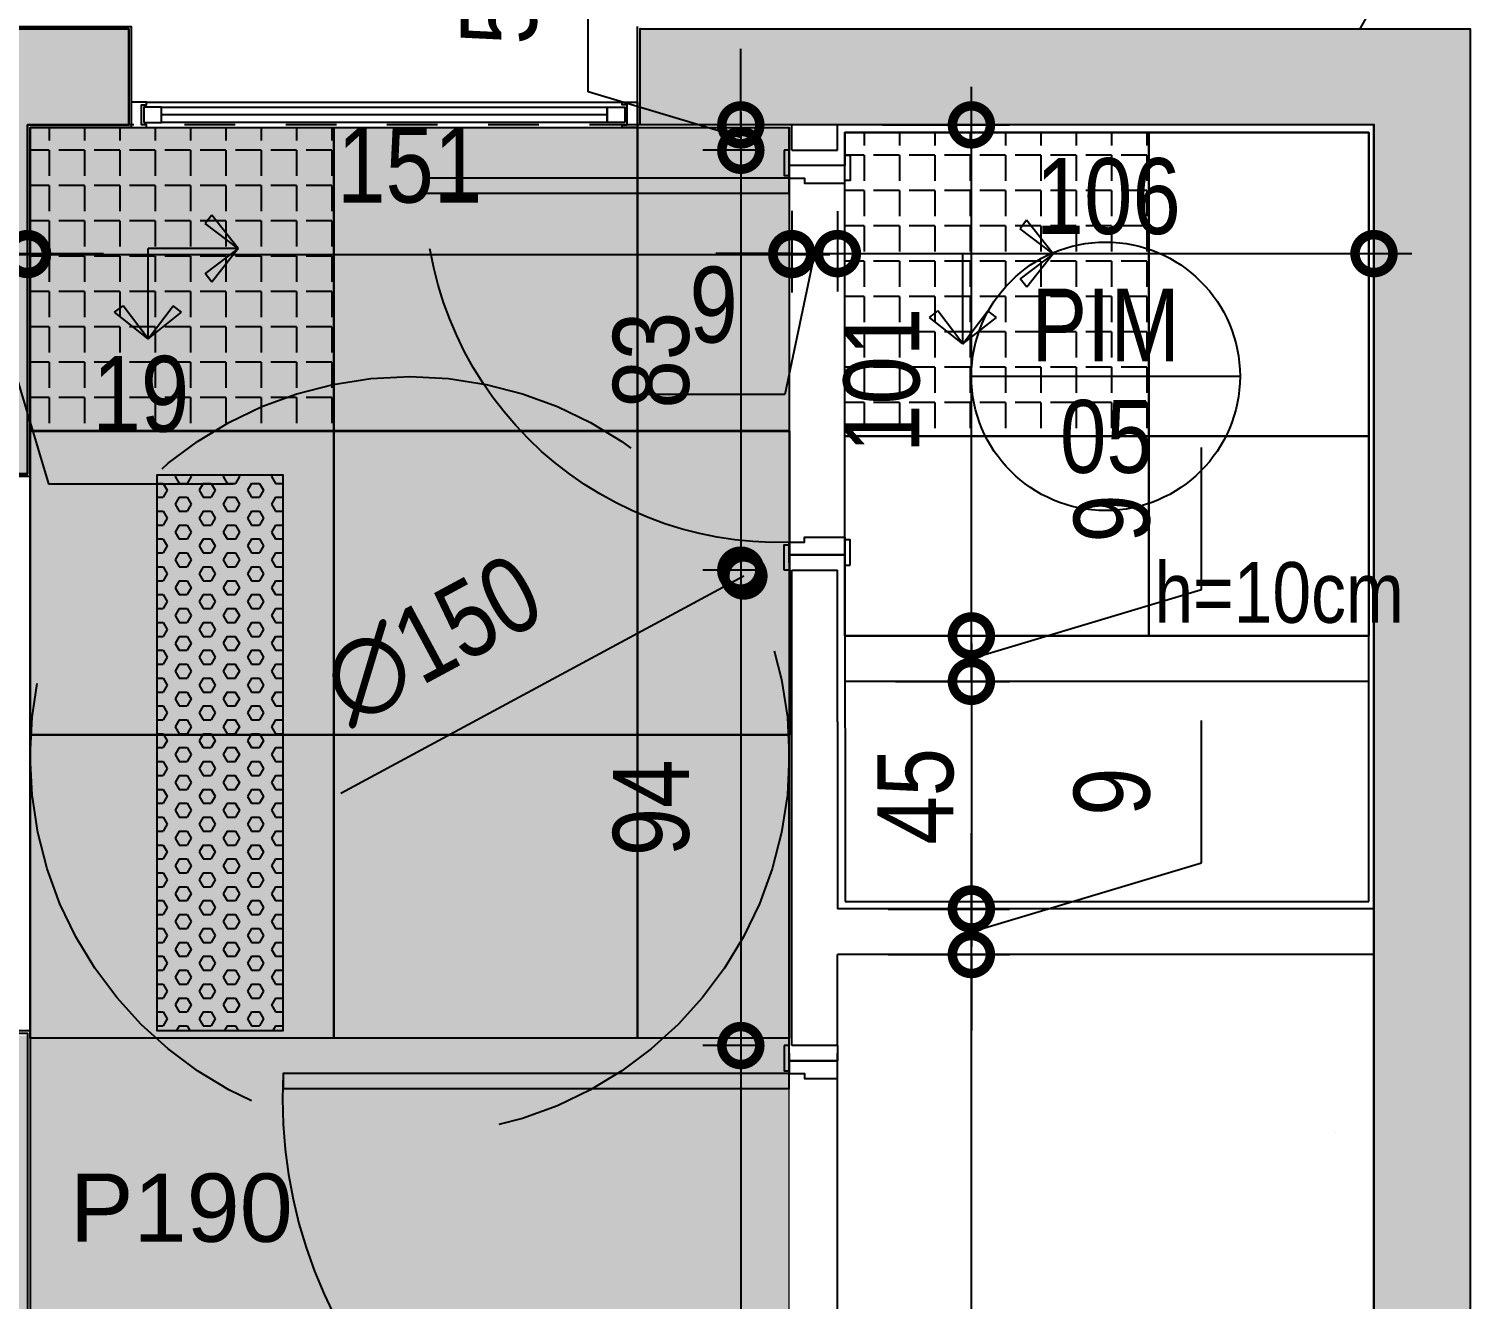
# Model space of a CAD drawing. Header units: metres. Extents: x -133 to 570, y -18 to 184.
# Drawn here: x 2.322 to 5.17, y 6.919 to 9.43 of the extents above; entities that cross this region are included whole.
import ezdxf
from ezdxf.enums import TextEntityAlignment as Align

# ---------------------------------------------------------------- set-up
doc = ezdxf.new("R2010")
doc.units = ezdxf.units.M
doc.linetypes.add('DASHEDX2', pattern=[1.5, 1, -0.5])
for name, color, linetype in [('1', 232, 'DASHEDX2'), ('242', 3, 'Continuous'), ('3', 2, 'Continuous'), ('9', 232, 'Continuous'), ('ARQ-ALV ACAB', 4, 'Continuous'), ('ARQ-ALV OSSO', 5, 'Continuous'), ('ARQ-AUX', 7, 'Continuous'), ('ARQ-AUX1', 1, 'Continuous'), ('ARQ-CAX @ 1', 1, 'Continuous'), ('ARQ-CERÂMICA', 7, 'Continuous'), ('ARQ-DIM EMBASAM', 2, 'Continuous'), ('ARQ-HTC', 251, 'Continuous'), ('ARQ-PRJ', 7, 'DASHEDX2'), ('ARQ-SIM', 1, 'Continuous'), ('ARQ-TXT EMBASAM', 2, 'Continuous'), ('terreno', 7, 'Continuous')]:
    doc.layers.add(name, color=color, linetype=linetype)
doc.layers.add('ARQ-FORRO', color=9, linetype='Continuous', lineweight=5)
doc.styles.add('Adesa', font='ARIALN.TTF')
doc.styles.get("Standard").update_dxf_attribs({"font": 'arial.ttf'})
doc.dimstyles.new('ADESA 1-0075', dxfattribs={"dimtxt": 0.15, "dimasz": 0.15, "dimexe": 0.075, "dimexo": 0.1, "dimgap": 0.1, "dimtad": 1, "dimdec": 1, "dimlfac": 100, "dimzin": 12, "dimtxsty": 'Adesa', "dimblk": 'DOTSMALL', "dimcen": 1, "dimdle": 0.075, "dimclrd": 1, "dimclre": 1, "dimclrt": 256, "dimazin": 3, "dimtm": 1e-09, "dimtfac": 1, "dimtdec": 1, "dimtmove": 1, "dimatfit": 0, "dimldrblk": 'DOTSMALL', "dimfxl": 0.8, "dimtvp": 2, "dimtolj": 1, "dimtzin": 0, "dimarcsym": 0})

# ---------------------------------------------------------------- blocks, each defined once
blk = doc.blocks.new('TIPO COTA$0$Chamada_planta')
at = {"layer": 'ARQ-SIM'}
blk.add_line((-0.983, 0), (0.983, 0), dxfattribs=at)
blk.add_circle((0, 0), 0.983, dxfattribs=at)
at = {"layer": 'ARQ-SIM', "color": 2, "style": 'Adesa'}
for tag, p in [('NUMERO', (0, 0.234)), ('C.D.', (0, -0.272))]:
    blk.add_attdef(tag, text='', height=0.5, dxfattribs=at).set_placement(p, align=Align.MIDDLE_CENTER)
blk = doc.blocks.new('*U524')
at = {"color": 0, "linetype": 'ByBlock', "ltscale": 0.5}
for points in [[(0.02, -0.045), (0.02, -0.045), (0.02, -0.045), (0.02, -0.045), (0.02, -0.045), (0.02, -0.045), (0.02, -0.045), (0.02, -0.045), (0.02, -0.045), (0.03, -0.045), (0.03, -0.05), (0, -0.05), (0, 0), (0.03, 0), (0.03, -0.005), (0.02, -0.005), (0.02, -0.045)], [(0.98, -0.045), (0.98, -0.045), (0.98, -0.045), (0.98, -0.045), (0.98, -0.045), (0.98, -0.045), (0.98, -0.045), (0.98, -0.045), (0.98, -0.045), (0.97, -0.045), (0.97, -0.05), (1, -0.05), (1, 0), (0.97, 0), (0.97, -0.005), (0.98, -0.005), (0.98, -0.045)], [(0.025, -0.01), (0.06, -0.01), (0.06, -0.04), (0.025, -0.04)], [(0.975, -0.01), (0.94, -0.01), (0.94, -0.04), (0.975, -0.04)]]:
    blk.add_lwpolyline(points, close=True, dxfattribs=at)
at = {"color": 8, "linetype": 'ByBlock', "ltscale": 0.5}
for points in [[(0.97, 0), (0.03, 0)], [(0.97, -0.05), (0.03, -0.05)]]:
    blk.add_lwpolyline(points, dxfattribs=at)
at = {"color": 7, "linetype": 'ByBlock', "ltscale": 0.5}
blk.add_lwpolyline([(0.94, -0.01), (0.94, -0.04), (0.06, -0.04), (0.06, -0.01)], close=True, dxfattribs=at)
blk.add_lwpolyline([(0.06, -0.025), (0.94, -0.025)], dxfattribs=at)
blk = doc.blocks.new('*U527')
for points in [[(-0.765, -0.03), (-0.715, -0.03), (-0.715, -0.04), (-0.765, -0.04)], [(0.045, -0.03), (-0.005, -0.03), (-0.005, -0.04), (0.045, -0.04)], [(-0.775, -0.16), (-0.725, -0.16), (-0.725, -0.15), (-0.775, -0.15)], [(0, -0.15), (0, -0.87), (-0.03, -0.87), (-0.03, -0.15)], [(0.055, -0.16), (0.005, -0.16), (0.005, -0.15), (0.055, -0.15)]]:
    blk.add_lwpolyline(points, close=True)
for points in [[(-0.76, -0.15), (-0.72, -0.15), (-0.72, -0.12), (-0.71, -0.12), (-0.71, -0.04), (-0.745, -0.04), (-0.745, -0.15)], [(0.04, -0.15), (0, -0.15), (0, -0.12), (-0.01, -0.12), (-0.01, -0.04), (0.025, -0.04), (0.025, -0.15)]]:
    blk.add_lwpolyline(points)
at = {"layer": 'ARQ-PRJ'}
blk.add_arc((-0.0208, -0.1708), 0.6995, 178.2986, 271.7014, dxfattribs=at)
blk = doc.blocks.new('*U528')
for points in [[(0.025, 0), (0.025, 1), (0.055, 1), (0.055, 0)], [(2.025, 0), (2.025, 1), (1.995, 1), (1.995, 0)], [(-0.03, 0.01), (0.02, 0.01), (0.02, 0), (-0.03, 0)], [(2.08, 0.01), (2.03, 0.01), (2.03, 0), (2.08, 0)]]:
    blk.add_lwpolyline(points, close=True)
for points in [[(-0.015, 0), (0.025, 0), (0.025, -0.03), (0.035, -0.03), (0.035, -0.095), (0, -0.095), (0, 0)], [(2.065, 0), (2.025, 0), (2.025, -0.03), (2.015, -0.03), (2.015, -0.095), (2.05, -0.095), (2.05, 0)]]:
    blk.add_lwpolyline(points)
at = {"layer": 'ARQ-PRJ'}
for centre, start, end in [((0.075, 0.05), 356.9872, 93.0128), ((1.975, 0.05), 86.9872, 183.0128)]:
    blk.add_arc(centre, 0.9513, start, end, dxfattribs=at)
blk = doc.blocks.new('*U532')
at = {"layer": 'ARQ-HTC'}
h = blk.add_hatch(dxfattribs=at)
h.set_pattern_fill('HEX', color=256, scale=0.5)
h.set_pattern_definition([(0, (0, 10.2387), (0, 2.7496307), [1.5875, -3.175]), (120, (0, 10.2387), (-2.38125, -1.3748153), [1.5875, -3.175]), (60, (1.5875, 10.2387), (-2.38125, 1.3748153), [1.5875, -3.175])])
h.paths.add_polyline_path([(1521.89, 743.99), (1546.89, 743.99), (1546.89, 753.99), (1546.89, 853.75), (1521.89, 853.75)])
at = {"color": 252}
blk.add_lwpolyline([(1546.89, 753.99), (1546.89, 743.99), (1521.89, 743.99), (1521.89, 853.75), (1546.89, 853.75), (1546.89, 753.99)], dxfattribs=at)
blk = doc.blocks.new('Seta para pag.piso')
for p, q in [((0, 0.1126), (-0.0418, 0.0796)), ((0, 0.1126), (-0.0312, 0.0715)), ((0, 0.1126), (0, 0)), ((0, 0.1126), (0.0418, 0.0795)), ((0, 0.1126), (0.0312, 0.0715)), ((-0.0418, 0.0796), (-0.0312, 0.0715)), ((0.0418, 0.0795), (0.0312, 0.0715)), ((-0.1126, 0), (-0.0795, 0.0418)), ((-0.0795, 0.0418), (-0.0715, 0.0312)), ((-0.1126, 0), (-0.0715, 0.0312)), ((-0.1126, 0), (0, 0)), ((-0.1126, 0), (-0.0796, -0.0418)), ((-0.1126, 0), (-0.0715, -0.0312)), ((-0.0796, -0.0418), (-0.0715, -0.0312))]:
    blk.add_line(p, q)
blk = doc.blocks.new('CIRCULAÇAO VERTICAL EMBASAMENTO')
at = {"layer": 'ARQ-CERÂMICA'}
h = blk.add_hatch(dxfattribs=at)
h.set_pattern_fill('ANGLE', color=251, scale=0.01, angle=180)
h.set_pattern_definition([(180, (0.68603, -1.49676), (-9e-18, -0.06985), [0.0508, -0.01905]), (270, (0.68603, -1.49676), (0.06985, -1e-17), [0.0508, -0.01905])])
h.paths.add_polyline_path([(2.9249, 8.6351), (2.3249, 8.6351), (2.3249, 9.2351), (2.9249, 9.2351)])
h = blk.add_hatch(dxfattribs=at)
h.set_pattern_fill('ANGLE', color=251, scale=0.01, angle=180)
h.set_pattern_definition([(180, (2.296035, -1.506964), (-9e-18, -0.06985), [0.0508, -0.01905]), (270, (2.296035, -1.506964), (0.06985, -1e-17), [0.0508, -0.01905])])
h.paths.add_polyline_path([(4.5349, 8.6248), (3.9349, 8.6248), (3.9349, 9.2248), (4.5349, 9.2248)])
at = {"layer": 'ARQ-FORRO'}
h = blk.add_hatch(color=256, dxfattribs=at)
h.dxf.hatch_style = 1
h.paths.add_polyline_path([(-0.3501, 2.452), (5.5549, 2.4551), (5.555, 3.9601), (4.98, 3.96), (4.98, 4.4652), (3.8253, 4.4654), (3.8249, 9.235), (2.3249, 9.2351), (2.3249, 3.955), (-0.3501, 3.955)])
at = {"layer": 'ARQ-ALV ACAB'}
for p, q in [((3.5248, 9.2351, 0), (3.5247, 9.4348, 0)), ((4.97, 9.2248, 0), (3.9349, 9.2248)), ((3.9349, 9.2248), (3.9349, 9.1598)), ((4.9699, 7.7052, 0), (4.97, 9.2248, 0)), ((3.9349, 9.1598), (3.8249, 9.1599)), ((3.8249, 8.3898), (3.9349, 8.3899)), ((3.8249, 8.3898), (3.8249, 8.02)), ((3.9349, 8.3899), (3.935, 7.7052, 0)), ((3.8249, 7.3902, 0), (3.8249, 8.02)), ((3.935, 7.7052, 0), (4.97, 7.7052, 0)), ((3.8249, 7.3902, 0), (3.9199, 7.3902, 0))]:
    blk.add_line(p, q, dxfattribs=at)
at = {"layer": 'ARQ-ALV ACAB', "elevation": 0}
for points in [[(-0.075, 9.4348), (2.5247, 9.4348), (2.5247, 9.2351), (2.3249, 9.2351), (2.3249, 8.545), (2.125, 8.545), (2.125, 8.545)], [(3.5248, 9.235), (3.8249, 9.235)], [(2.125, 7.4499), (2.325, 7.4499), (2.325, 5.93), (2.125, 5.93), (2.125, 5.9301)], [(3.9199, 7.4202), (3.9199, 7.3902)]]:
    blk.add_lwpolyline(points, dxfattribs=at)
at = {"layer": 'ARQ-ALV ACAB'}
blk.add_lwpolyline([(3.8249, 9.1599), (3.8249, 9.235)], dxfattribs=at)
at = {"layer": 'ARQ-ALV OSSO'}
for p, q in [((4.98, 7.6902, 0), (3.9199, 7.6902)), ((4.98, 7.6002, 0), (3.9199, 7.6002))]:
    blk.add_line(p, q, dxfattribs=at)
at = {"layer": 'ARQ-ALV OSSO', "elevation": 0}
for points in [[(-0.075, 9.43), (2.52, 9.43), (2.52, 9.2401), (2.3199, 9.2401), (2.3199, 8.55), (2.13, 8.55), (2.13, 9.2401), (0, 9.2401), (0, 6.765), (2.13, 6.765), (2.13, 7.4449), (2.32, 7.4449), (2.3199, 5.935), (2.13, 5.935), (2.13, 6.625), (0, 6.625), (0, 4.15), (2.13, 4.15), (2.13, 4.825), (2.3199, 4.825), (2.32, 3.96), (-0.3501, 3.96)], [(3.8299, 8.3598), (3.9199, 8.3599)], [(3.9199, 7.4202), (3.8299, 7.4202)]]:
    blk.add_lwpolyline(points, dxfattribs=at)
blk.add_lwpolyline([(4.98, 9.2401), (3.53, 9.2401), (3.53, 9.4303), (5.17, 9.4296), (5.17, 3.9601), (4.98, 3.96)], close=True, dxfattribs=at)
at = {"layer": 'ARQ-ALV OSSO'}
for points in [[(3.8299, 9.1899), (3.8299, 9.2401)], [(3.9199, 9.1898), (3.9199, 9.2401)], [(3.8299, 9.1899), (3.9199, 9.1898)], [(3.8299, 8.1498), (3.8299, 8.3598)], [(3.9199, 8.0599), (3.9199, 8.3599)], [(3.8299, 7.4202), (3.8299, 8.1498)], [(3.9199, 8.0599), (3.9199, 7.6902)], [(3.9199, 7.4202), (3.9199, 7.6002)]]:
    blk.add_lwpolyline(points, dxfattribs=at)
at = {"layer": 'ARQ-AUX'}
blk.add_lwpolyline([(3.9199, 5.3951), (3.9199, 7.4052)], dxfattribs=at)
at = {"layer": 'ARQ-AUX1'}
blk.add_line((2.3249, 8.545, 0), (2.3249, 7.4498, 0), dxfattribs=at)
for points in [[(3.935, 8.23), (4.97, 8.23)], [(4.97, 8.1401), (3.935, 8.1401)]]:
    blk.add_lwpolyline(points, dxfattribs=at)
at = {"layer": 'ARQ-CERÂMICA', "elevation": 0}
for points in [[(2.9249, 8.6351), (2.3249, 8.6351), (2.3249, 9.2351), (2.9249, 9.2351)], [(3.5249, 8.6351), (2.9249, 8.6351), (2.9249, 9.2351), (3.5249, 9.2351)], [(3.8249, 8.6351), (3.5249, 8.6351), (3.5249, 9.2351), (3.8249, 9.2351)], [(2.9249, 8.0346), (2.3249, 8.0346), (2.3249, 8.6346), (2.9249, 8.6346)], [(3.5249, 8.0346), (2.9249, 8.0346), (2.9249, 8.6346), (3.5249, 8.6346)], [(3.825, 8.0346), (3.5249, 8.0346), (3.5249, 8.6346), (3.825, 8.6346)], [(2.9249, 7.4346), (2.3249, 7.4346), (2.3249, 8.0346), (2.9249, 8.0346)], [(3.5249, 7.4346), (2.9249, 7.4346), (2.9249, 8.0346), (3.5249, 8.0346)], [(3.8249, 7.4346), (3.5249, 7.4346), (3.5249, 8.0346), (3.8249, 8.0346)]]:
    blk.add_lwpolyline(points, close=True, dxfattribs=at)
at = {"layer": 'ARQ-CERÂMICA'}
for points in [[(4.5349, 8.6248), (3.9349, 8.6248), (3.9349, 9.2248), (4.5349, 9.2248)], [(4.97, 8.6249), (4.5349, 8.6248), (4.5349, 9.2248), (4.97, 9.2249)], [(4.5349, 8.2298), (3.9349, 8.2298), (3.9349, 8.6248), (4.5349, 8.6248)], [(4.97, 8.2299), (4.5349, 8.2298), (4.5349, 8.6248), (4.97, 8.6249)]]:
    blk.add_lwpolyline(points, close=True, dxfattribs=at)
at = {"layer": 'ARQ-FORRO', "elevation": 0}
blk.add_lwpolyline([(-0.3501, 2.452), (5.5549, 2.4551), (5.555, 3.9601), (4.98, 3.96), (4.98, 4.4652), (3.8253, 4.4654), (3.8249, 9.235), (2.3249, 9.2351), (2.3249, 3.955), (-0.3501, 3.955)], close=True, dxfattribs=at)
at = {"layer": 'ARQ-PRJ'}
blk.add_circle((3.0749, 7.9924, 0), 0.75, dxfattribs=at)
at = {"color": 252, "xscale": -0.01000000000000001, "yscale": 0.01000000000000001, "zscale": 0.01000000000000001, "rotation": 180}
blk.add_blockref('*U532', (-12.6438, 15.9874), dxfattribs=at)
at = {"layer": 'ARQ-CAX @ 1'}
for name, p, rotation in [('*U524', (3.5248, 9.235, 0), 180), ('*U528', (3.8249, 5.3402, 0), 90)]:
    blk.add_blockref(name, p, dxfattribs=dict(at, rotation=rotation))
at = {"layer": 'ARQ-CAX @ 1', "xscale": -1, "rotation": 270}
blk.add_blockref('*U527', (3.9749, 9.1349), dxfattribs=at)
at = {"layer": 'ARQ-CERÂMICA', "xscale": -1.58230973583663, "yscale": 1.58230973583663, "zscale": 1.58230973583663, "rotation": 270}
for p in [(2.558, 8.9955, 0), (4.168, 8.9853)]:
    blk.add_blockref('Seta para pag.piso', p, dxfattribs=at)
blk = doc.blocks.new('_DotSmall')
at = {"color": 0, "linetype": 'ByBlock', "const_width": 0.5}
blk.add_lwpolyline([(-0.0625, 0, 1), (0.0625, 0, 1)], format="xyb", close=True, dxfattribs=at)
blk = doc.blocks.new('*D501')
at = {"layer": 'ARQ-DIM EMBASAM', "color": 1, "lineweight": -2, "transparency": 16777216}
for p, q in [((4.1846, 5.1751), (4.1846, 7.6751)), ((4.0276, 7.6001), (4.2596, 7.6001)), ((4.0275, 5.2501), (4.2596, 5.2501))]:
    blk.add_line(p, q, dxfattribs=at)
at = {"layer": 'Defpoints', "color": 0, "transparency": 16777216}
for p in [(3.9276, 7.6001, 0), (4.1846, 7.6001), (3.9275, 5.2501, 0)]:
    blk.add_point(p, dxfattribs=at)
at = {"layer": 'ARQ-DIM EMBASAM', "color": 1, "lineweight": -2, "transparency": 16777216, "xscale": 0.15, "yscale": 0.15, "zscale": 0.15}
for p, rotation in [((4.1846, 7.6001), 90), ((4.1846, 5.2501), 270)]:
    blk.add_blockref('_DotSmall', p, dxfattribs=dict(at, rotation=rotation))
at = {"layer": 'ARQ-DIM EMBASAM', "transparency": 16777216, "insert": (4.008, 6.4251), "char_height": 0.15, "attachment_point": 5, "rotation": 90, "style": 'Adesa'}
blk.add_mtext('\\A1;235', dxfattribs=at)
blk = doc.blocks.new('*D502')
at = {"layer": 'ARQ-DIM EMBASAM', "color": 1, "lineweight": -2, "transparency": 16777216}
for p, q in [((4.6394, 8.3215), (4.6394, 8.6024)), ((4.1847, 8.23), (4.1847, 8.38)), ((4.1847, 8.1851), (4.6394, 8.3215)), ((4.035, 8.23), (4.2597, 8.23)), ((4.1847, 8.1401), (4.1847, 8.23)), ((4.1847, 8.1401), (4.1847, 8.23)), ((4.035, 8.1401), (4.2597, 8.1401)), ((4.1847, 8.1401), (4.1847, 7.9901))]:
    blk.add_line(p, q, dxfattribs=at)
at = {"layer": 'Defpoints', "color": 0, "transparency": 16777216}
for p in [(3.935, 8.23), (4.1847, 8.23), (3.935, 8.1401)]:
    blk.add_point(p, dxfattribs=at)
at = {"layer": 'ARQ-DIM EMBASAM', "color": 1, "lineweight": -2, "transparency": 16777216, "xscale": 0.15, "yscale": 0.15, "zscale": 0.15}
for p, rotation in [((4.1847, 8.23), 270), ((4.1847, 8.1401), 90)]:
    blk.add_blockref('_DotSmall', p, dxfattribs=dict(at, rotation=rotation))
at = {"layer": 'ARQ-DIM EMBASAM', "transparency": 16777216, "insert": (4.4628, 8.462), "char_height": 0.15, "attachment_point": 5, "rotation": 90, "style": 'Adesa'}
blk.add_mtext('\\A1;9', dxfattribs=at)
blk = doc.blocks.new('*D503')
at = {"layer": 'ARQ-DIM EMBASAM', "color": 1, "lineweight": -2, "transparency": 16777216}
for p, q in [((4.1847, 8.155), (4.1847, 9.3151)), ((4.0091, 9.2401), (4.2597, 9.2401)), ((4.035, 8.23), (4.2597, 8.23))]:
    blk.add_line(p, q, dxfattribs=at)
at = {"layer": 'Defpoints', "color": 0, "transparency": 16777216}
for p in [(3.9091, 9.2401, 0), (4.1847, 9.2401), (3.935, 8.23)]:
    blk.add_point(p, dxfattribs=at)
at = {"layer": 'ARQ-DIM EMBASAM', "color": 1, "lineweight": -2, "transparency": 16777216, "xscale": 0.15, "yscale": 0.15, "zscale": 0.15}
for p, rotation in [((4.1847, 9.2401), 90), ((4.1847, 8.23), 270)]:
    blk.add_blockref('_DotSmall', p, dxfattribs=dict(at, rotation=rotation))
at = {"layer": 'ARQ-DIM EMBASAM', "transparency": 16777216, "insert": (4.0081, 8.7351), "char_height": 0.15, "attachment_point": 5, "rotation": 90, "style": 'Adesa'}
blk.add_mtext('\\A1;101', dxfattribs=at)
blk = doc.blocks.new('*D505')
at = {"layer": 'ARQ-DIM EMBASAM', "color": 1, "lineweight": -2, "transparency": 16777216}
for p, q in [((2.3199, 9.0725), (2.3199, 8.9106)), ((2.13, 9.0325), (2.13, 8.9106)), ((2.13, 8.9856), (1.98, 8.9856)), ((2.13, 8.9856), (2.3199, 8.9856)), ((2.13, 8.9856), (2.3199, 8.9856)), ((2.2249, 8.9856), (2.3614, 8.5308)), ((2.3199, 8.9856), (2.4699, 8.9856)), ((2.3614, 8.5308), (2.7263, 8.5308))]:
    blk.add_line(p, q, dxfattribs=at)
at = {"layer": 'Defpoints', "color": 0, "transparency": 16777216}
for p in [(2.3199, 9.1725, 0), (2.13, 9.1325, 0), (2.3199, 8.9856)]:
    blk.add_point(p, dxfattribs=at)
at = {"layer": 'ARQ-DIM EMBASAM', "color": 1, "lineweight": -2, "transparency": 16777216, "xscale": 0.15, "yscale": 0.15, "zscale": 0.15}
blk.add_blockref('_DotSmall', (2.13, 8.9856), dxfattribs=at)
at = {"layer": 'ARQ-DIM EMBASAM', "color": 1, "lineweight": -2, "transparency": 16777216, "xscale": 0.15, "yscale": 0.15, "zscale": 0.15, "rotation": 180}
blk.add_blockref('_DotSmall', (2.3199, 8.9856), dxfattribs=at)
at = {"layer": 'ARQ-DIM EMBASAM', "transparency": 16777216, "insert": (2.5438, 8.7074), "char_height": 0.15, "attachment_point": 5, "style": 'Adesa'}
blk.add_mtext('\\A1;19', dxfattribs=at)
blk = doc.blocks.new('*D506')
at = {"layer": 'ARQ-DIM EMBASAM', "color": 1, "lineweight": -2, "transparency": 16777216}
for p, q in [((2.3199, 9.0725), (2.3199, 8.9088)), ((3.8299, 9.0699), (3.8299, 8.9088)), ((2.2449, 8.9838), (3.9049, 8.9838))]:
    blk.add_line(p, q, dxfattribs=at)
at = {"layer": 'Defpoints', "color": 0, "transparency": 16777216}
for p in [(2.3199, 9.1725, 0), (3.8299, 9.1699, 0), (3.8299, 8.9838)]:
    blk.add_point(p, dxfattribs=at)
at = {"layer": 'ARQ-DIM EMBASAM', "color": 1, "lineweight": -2, "transparency": 16777216, "xscale": 0.15, "yscale": 0.15, "zscale": 0.15, "rotation": 180}
blk.add_blockref('_DotSmall', (2.3199, 8.9838), dxfattribs=at)
at = {"layer": 'ARQ-DIM EMBASAM', "color": 1, "lineweight": -2, "transparency": 16777216, "xscale": 0.15, "yscale": 0.15, "zscale": 0.15}
blk.add_blockref('_DotSmall', (3.8299, 8.9838), dxfattribs=at)
at = {"layer": 'ARQ-DIM EMBASAM', "transparency": 16777216, "insert": (3.0749, 9.1604), "char_height": 0.15, "attachment_point": 5, "style": 'Adesa'}
blk.add_mtext('\\A1;151', dxfattribs=at)
blk = doc.blocks.new('*D507')
at = {"layer": 'ARQ-DIM EMBASAM', "color": 1, "lineweight": -2, "transparency": 16777216}
for p, q in [((3.8299, 9.0699), (3.8299, 8.9106)), ((3.9199, 9.0698), (3.9199, 8.9106)), ((3.8299, 8.9856), (3.6799, 8.9856)), ((3.8749, 8.9856), (3.8158, 8.7071)), ((3.8299, 8.9856), (3.9199, 8.9856)), ((3.8299, 8.9856), (3.9199, 8.9856)), ((3.9199, 8.9856), (4.0699, 8.9856)), ((3.8158, 8.7071), (3.5349, 8.7071))]:
    blk.add_line(p, q, dxfattribs=at)
at = {"layer": 'Defpoints', "color": 0, "transparency": 16777216}
for p in [(3.8299, 9.1699, 0), (3.9199, 9.1698, 0), (3.9199, 8.9856)]:
    blk.add_point(p, dxfattribs=at)
at = {"layer": 'ARQ-DIM EMBASAM', "color": 1, "lineweight": -2, "transparency": 16777216, "xscale": 0.15, "yscale": 0.15, "zscale": 0.15}
blk.add_blockref('_DotSmall', (3.8299, 8.9856), dxfattribs=at)
at = {"layer": 'ARQ-DIM EMBASAM', "color": 1, "lineweight": -2, "transparency": 16777216, "xscale": 0.15, "yscale": 0.15, "zscale": 0.15, "rotation": 180}
blk.add_blockref('_DotSmall', (3.9199, 8.9856), dxfattribs=at)
at = {"layer": 'ARQ-DIM EMBASAM', "transparency": 16777216, "insert": (3.6754, 8.8837), "char_height": 0.15, "attachment_point": 5, "style": 'Adesa'}
blk.add_mtext('\\A1;9', dxfattribs=at)
blk = doc.blocks.new('*D508')
at = {"layer": 'ARQ-DIM EMBASAM', "color": 1, "lineweight": -2, "transparency": 16777216}
for p, q in [((3.9199, 9.0698), (3.9199, 8.9106)), ((4.98, 9.0217), (4.98, 8.9106)), ((3.8449, 8.9856), (5.055, 8.9856))]:
    blk.add_line(p, q, dxfattribs=at)
at = {"layer": 'Defpoints', "color": 0, "transparency": 16777216}
for p in [(3.9199, 9.1698, 0), (4.98, 9.1217, 0), (4.98, 8.9856)]:
    blk.add_point(p, dxfattribs=at)
at = {"layer": 'ARQ-DIM EMBASAM', "color": 1, "lineweight": -2, "transparency": 16777216, "xscale": 0.15, "yscale": 0.15, "zscale": 0.15, "rotation": 180}
blk.add_blockref('_DotSmall', (3.9199, 8.9856), dxfattribs=at)
at = {"layer": 'ARQ-DIM EMBASAM', "color": 1, "lineweight": -2, "transparency": 16777216, "xscale": 0.15, "yscale": 0.15, "zscale": 0.15}
blk.add_blockref('_DotSmall', (4.98, 8.9856), dxfattribs=at)
at = {"layer": 'ARQ-DIM EMBASAM', "transparency": 16777216, "insert": (4.455, 9.0982), "char_height": 0.15, "attachment_point": 5, "style": 'Adesa'}
blk.add_mtext('\\A1;106', dxfattribs=at)
blk = doc.blocks.new('*D514')
at = {"layer": 'ARQ-DIM EMBASAM', "color": 1, "lineweight": -2, "transparency": 16777216}
for p, q in [((4.6394, 7.7816), (4.6394, 8.0625)), ((4.1846, 7.6901), (4.1846, 7.8401)), ((4.1846, 7.6451), (4.6394, 7.7816)), ((4.0199, 7.6901), (4.2596, 7.6901)), ((4.1846, 7.6001), (4.1846, 7.6901)), ((4.1846, 7.6001), (4.1846, 7.6901)), ((4.0199, 7.6001), (4.2596, 7.6001)), ((4.1846, 7.6001), (4.1846, 7.4501))]:
    blk.add_line(p, q, dxfattribs=at)
at = {"layer": 'Defpoints', "color": 0, "transparency": 16777216}
for p in [(3.9199, 7.6901), (4.1846, 7.6901), (3.9199, 7.6001)]:
    blk.add_point(p, dxfattribs=at)
at = {"layer": 'ARQ-DIM EMBASAM', "color": 1, "lineweight": -2, "transparency": 16777216, "xscale": 0.15, "yscale": 0.15, "zscale": 0.15}
for p, rotation in [((4.1846, 7.6901), 270), ((4.1846, 7.6001), 90)]:
    blk.add_blockref('_DotSmall', p, dxfattribs=dict(at, rotation=rotation))
at = {"layer": 'ARQ-DIM EMBASAM', "transparency": 16777216, "insert": (4.4628, 7.922), "char_height": 0.15, "attachment_point": 5, "rotation": 90, "style": 'Adesa'}
blk.add_mtext('\\A1;9', dxfattribs=at)
blk = doc.blocks.new('*D515')
at = {"layer": 'ARQ-DIM EMBASAM', "color": 1, "lineweight": -2, "transparency": 16777216}
for p, q in [((4.1847, 8.2151), (4.1847, 7.6151)), ((4.035, 8.1401), (4.2597, 8.1401)), ((4.0199, 7.6901), (4.2597, 7.6901))]:
    blk.add_line(p, q, dxfattribs=at)
at = {"layer": 'Defpoints', "color": 0, "transparency": 16777216}
for p in [(3.935, 8.1401), (3.9199, 7.6901), (4.1847, 7.6901)]:
    blk.add_point(p, dxfattribs=at)
at = {"layer": 'ARQ-DIM EMBASAM', "color": 1, "lineweight": -2, "transparency": 16777216, "xscale": 0.15, "yscale": 0.15, "zscale": 0.15}
for p, rotation in [((4.1847, 8.1401), 90), ((4.1847, 7.6901), 270)]:
    blk.add_blockref('_DotSmall', p, dxfattribs=dict(at, rotation=rotation))
at = {"layer": 'ARQ-DIM EMBASAM', "transparency": 16777216, "insert": (4.0748, 7.9129), "char_height": 0.15, "attachment_point": 5, "rotation": 90, "style": 'Adesa'}
blk.add_mtext('\\A1;45', dxfattribs=at)
blk = doc.blocks.new('*D517')
at = {"layer": 'ARQ-DIM EMBASAM', "color": 1, "lineweight": -2, "transparency": 16777216}
blk.add_line((2.9389, 7.919), (3.7351, 8.3484), dxfattribs=at)
at = {"layer": 'Defpoints', "color": 0, "transparency": 16777216}
for p in [(3.7351, 8.3484, 0), (2.4148, 7.6364, 0)]:
    blk.add_point(p, dxfattribs=at)
at = {"layer": 'ARQ-DIM EMBASAM', "color": 1, "lineweight": -2, "transparency": 16777216, "xscale": 0.15, "yscale": 0.15, "zscale": 0.15, "rotation": 28.33752768524606}
blk.add_blockref('_DotSmall', (3.7351, 8.3484), dxfattribs=at)
at = {"layer": 'ARQ-DIM EMBASAM', "transparency": 16777216, "insert": (3.1191, 8.2216), "char_height": 0.15, "attachment_point": 5, "rotation": 28.3375, "style": 'Adesa'}
blk.add_mtext('\\A1;∅150', dxfattribs=at)
blk = doc.blocks.new('*D485')
at = {"layer": 'ARQ-DIM EMBASAM', "color": 1, "lineweight": -2, "transparency": 16777216}
for p, q in [((3.4278, 9.3053), (3.4278, 9.5869)), ((3.7291, 9.2401), (3.7291, 9.3901)), ((3.7291, 9.215), (3.4278, 9.3053)), ((3.7299, 9.2401), (3.6541, 9.2401)), ((3.7291, 9.2401), (3.7291, 9.1899)), ((3.7291, 9.2401), (3.7291, 9.1899)), ((3.7299, 9.1899), (3.6541, 9.1899)), ((3.7291, 9.1899), (3.7291, 9.0399))]:
    blk.add_line(p, q, dxfattribs=at)
at = {"layer": 'Defpoints', "color": 0, "transparency": 16777216}
for p in [(3.8299, 9.2401), (3.7291, 9.1899), (3.8299, 9.1899)]:
    blk.add_point(p, dxfattribs=at)
at = {"layer": 'ARQ-DIM EMBASAM', "color": 1, "lineweight": -2, "transparency": 16777216, "xscale": 0.15, "yscale": 0.15, "zscale": 0.15}
for p, rotation in [((3.7291, 9.2401), 270), ((3.7291, 9.1899), 90)]:
    blk.add_blockref('_DotSmall', p, dxfattribs=dict(at, rotation=rotation))
at = {"layer": 'ARQ-DIM EMBASAM', "transparency": 16777216, "insert": (3.2515, 9.4461), "char_height": 0.15, "attachment_point": 5, "rotation": 90, "style": 'Adesa'}
blk.add_mtext('\\A1;5', dxfattribs=at)
blk = doc.blocks.new('*D486')
at = {"layer": 'ARQ-DIM EMBASAM', "color": 1, "lineweight": -2, "transparency": 16777216}
for p, q in [((3.7291, 9.2649), (3.7291, 8.2849)), ((3.7749, 9.1899), (3.6541, 9.1899)), ((3.7749, 8.3599), (3.6541, 8.3599))]:
    blk.add_line(p, q, dxfattribs=at)
at = {"layer": 'Defpoints', "color": 0, "transparency": 16777216}
for p in [(3.8749, 9.1899), (3.7291, 8.3599), (3.8749, 8.3599, 0)]:
    blk.add_point(p, dxfattribs=at)
at = {"layer": 'ARQ-DIM EMBASAM', "color": 1, "lineweight": -2, "transparency": 16777216, "xscale": 0.15, "yscale": 0.15, "zscale": 0.15}
for p, rotation in [((3.7291, 9.1899), 90), ((3.7291, 8.3599), 270)]:
    blk.add_blockref('_DotSmall', p, dxfattribs=dict(at, rotation=rotation))
at = {"layer": 'ARQ-DIM EMBASAM', "transparency": 16777216, "insert": (3.5525, 8.7749), "char_height": 0.15, "attachment_point": 5, "rotation": 90, "style": 'Adesa'}
blk.add_mtext('\\A1;83', dxfattribs=at)
blk = doc.blocks.new('*D487')
at = {"layer": 'ARQ-DIM EMBASAM', "color": 1, "lineweight": -2, "transparency": 16777216}
for p, q in [((3.7291, 8.4349), (3.7291, 7.3452)), ((3.7749, 8.3599), (3.6541, 8.3599)), ((3.7749, 7.4202), (3.6541, 7.4202))]:
    blk.add_line(p, q, dxfattribs=at)
at = {"layer": 'Defpoints', "color": 0, "transparency": 16777216}
for p in [(3.8749, 8.3599, 0), (3.7291, 7.4202), (3.8749, 7.4202, 0)]:
    blk.add_point(p, dxfattribs=at)
at = {"layer": 'ARQ-DIM EMBASAM', "color": 1, "lineweight": -2, "transparency": 16777216, "xscale": 0.15, "yscale": 0.15, "zscale": 0.15}
for p, rotation in [((3.7291, 8.3599), 90), ((3.7291, 7.4202), 270)]:
    blk.add_blockref('_DotSmall', p, dxfattribs=dict(at, rotation=rotation))
at = {"layer": 'ARQ-DIM EMBASAM', "transparency": 16777216, "insert": (3.5525, 7.89), "char_height": 0.15, "attachment_point": 5, "rotation": 90, "style": 'Adesa'}
blk.add_mtext('\\A1;94', dxfattribs=at)
blk = doc.blocks.new('*D488')
at = {"layer": 'ARQ-DIM EMBASAM', "color": 1, "lineweight": -2, "transparency": 16777216}
for p, q in [((3.7291, 7.4952), (3.7291, 5.2352)), ((3.7749, 7.4202), (3.6541, 7.4202)), ((3.775, 5.3102), (3.6541, 5.3102))]:
    blk.add_line(p, q, dxfattribs=at)
at = {"layer": 'Defpoints', "color": 0, "transparency": 16777216}
for p in [(3.8749, 7.4202, 0), (3.7291, 5.3102), (3.875, 5.3102, 0)]:
    blk.add_point(p, dxfattribs=at)
at = {"layer": 'ARQ-DIM EMBASAM', "color": 1, "lineweight": -2, "transparency": 16777216, "xscale": 0.15, "yscale": 0.15, "zscale": 0.15}
for p, rotation in [((3.7291, 7.4202), 90), ((3.7291, 5.3102), 270)]:
    blk.add_blockref('_DotSmall', p, dxfattribs=dict(at, rotation=rotation))
at = {"layer": 'ARQ-DIM EMBASAM', "transparency": 16777216, "insert": (3.5538, 6.3652), "char_height": 0.15, "attachment_point": 5, "rotation": 90, "style": 'Adesa'}
blk.add_mtext('\\A1;211', dxfattribs=at)
blk = doc.blocks.new('est-lo-05-4s1-r00')
at = {"layer": '3'}
h = blk.add_hatch(color=8, dxfattribs=at)
h.dxf.hatch_style = 1
h.paths.add_polyline_path([(4480.191942, 253.001099), (4480.878336, 333.001099), (4505.879256, 333.001099), (4505.192862, 253.001099)])
h.paths.add_polyline_path([(3749.556138, 1173.75538), (3675.011239, 1208.716021), (3675.029004, 1220.600666), (3681.053169, 1233.445703), (3760.152345, 1196.349162)])
h.paths.add_polyline_path([(4392.652721, -102.368986), (4434.333491, -34.084922), (4455.672261, -47.110163), (4413.991491, -115.394227)])
h.paths.add_polyline_path([(4050.790041, -299.818694), (4048.176829, -274.955647), (4127.738581, -266.59337), (4130.351793, -291.456417)])
h.paths.add_polyline_path([(3675.00299, -300.023234), (3700.00299, -300.023234), (3700.00299, -220.023234), (3675.00299, -220.023234)])
h.paths.add_polyline_path([(3675.00299, 253.001099), (3700.00299, 253.001099), (3700.00299, 333.001099), (3675.00299, 333.001099)])
h.paths.add_polyline_path([(3675.00299, 634.98646), (3700.00299, 634.98646), (3700.00299, 714.98646), (3675.00299, 714.98646)])
h.paths.add_polyline_path([(4508.00299, 805.7767), (4483.00299, 805.7767), (4483.00299, 829.898668), (4461.169437, 840.153681), (4471.79773, 862.781968), (4508.00299, 845.7767)])
h.paths.add_polyline_path([(4136.144955, 992.517183), (4063.734435, 1026.527719), (4074.362727, 1049.156007), (4146.773247, 1015.14547)])
h.paths.add_polyline_path([(498.003039, 395.921113), (498.003039, 923.986062), (353.003016, 923.986062), (353.003016, 942.98646), (517.003016, 942.98646), (517.003016, 395.921113)])
h.paths.add_polyline_path([(2530.003309, 842.98646), (2570.003309, 842.98646), (2570.003309, 942.98646), (2530.003309, 942.98646)])
h.paths.add_polyline_path([(-1638.90411, 2308.417379), (-1639.710789, 2308.080731), (-1626.939173, 2277.47733), (-1605.475816, 2266.181704), (-1591.086746, 2295.422123), (-1602.796368, 2323.486104)])
h.paths.add_polyline_path([(520.003309, 245.003526), (520.003309, -299.999844), (555.003309, -299.999844), (555.003309, -229.999844), (539.003309, -229.999844), (539.003309, 185.003526), (555.003309, 185.003526), (555.003309, 245.003526)])
h.paths.add_polyline_path([(-35, 244.918632), (-35, 184.918632), (-19, 184.918632), (-19, -230), (-35, -230), (-35, -300), (517, -300), (517, 245), (498, 245), (498, -281), (0, -281), (0, -19), (255, -19), (255, 244.918632), (178.506963, 244.918632), (178.506963, 225.918632), (236, 225.918632), (236, 0), (0, 0), (0, 225.918632), (57.5, 225.918632), (57.5, 244.918632)])
h.paths.add_polyline_path([(-34.995574, 942.98646), (-34.995574, 872.98646), (-18.995574, 872.98646), (-18.995574, 455.988714), (-34.995574, 455.988714), (-34.995574, 395.921113), (232.004426, 395.921113), (232.004426, 481.921874), (213.004426, 481.921874), (213.004426, 414.921113), (0.004426, 414.921113), (0.004426, 923.98646), (213.004426, 923.98646), (213.004426, 854.922358), (232.004426, 854.922358), (232.004426, 923.98646), (252.004426, 923.98646), (252.004426, 942.98646)])
h.paths.add_polyline_path([(2337.785418, 1567.555313), (2315.359741, 1578.604703), (2293.260961, 1533.753349), (2315.686638, 1522.703959)])
h.paths.add_polyline_path([(870.291031, 1584.94023), (853.247517, 1593.337766), (826.665145, 1539.555944), (843.70866, 1531.158408)])
h.paths.add_polyline_path([(890.02575, 1575.217005), (872.982236, 1583.614541), (846.399864, 1529.832719), (863.443379, 1521.435183)])
h.paths.add_polyline_path([(1025.867309, 1900.695523), (1008.823795, 1909.093059), (969.045991, 1828.360622), (986.089505, 1819.963086)])
h.paths.add_polyline_path([(1045.605182, 1890.970748), (1028.561668, 1899.368284), (988.783864, 1818.635847), (1005.827379, 1810.238311)])
h.paths.add_polyline_path([(-3325.919868, 1288.067867), (-3293.620189, 1301.548622), (-3303.249301, 1324.619823), (-3335.54898, 1311.139067)])
h.paths.add_polyline_path([(-2327.384158, 1704.758701), (-2295.08448, 1718.239457), (-2304.713592, 1741.310657), (-2337.01327, 1727.829901)])
h.paths.add_polyline_path([(-2830.337783, 1494.85313), (-2793.423878, 1510.25974), (-2803.05301, 1533.330931), (-2839.966914, 1517.924321)])
h.paths.add_polyline_path([(-3380.339856, 153.000156), (-3355.339856, 153.000156), (-3355.339856, 223.000156), (-3380.339856, 223.000156)])
h.paths.add_polyline_path([(-2936.336043, 204.000156), (-2936.336043, 454.000156), (-2955.336043, 454.000156), (-2955.336043, 204.000156)])
h.paths.add_polyline_path([(-2042.45661, 2561.553446), (-2019.343795, 2506.183799), (-2001.810073, 2513.502857), (-2024.922888, 2568.872504)])
h.paths.add_polyline_path([(-2269.846055, 3106.51942), (-2246.73324, 3051.149773), (-2229.199518, 3058.468831), (-2252.312333, 3113.838478)])
h.paths.add_polyline_path([(-1900.243914, 3260.782262), (-1892.924846, 3243.248545), (-1837.555212, 3266.361391), (-1844.87428, 3283.895109)])
h.paths.add_polyline_path([(213.004314, 593.000156), (232.004314, 593.000156), (232.004314, 744.000156), (213.004314, 744.000156)], flags=17)
h.paths.add_polyline_path([(3672.003309, 253.001099), (3672.003309, 388.001099), (3637.003309, 388.001099), (3637.003309, 253.001099)])
h.paths.add_polyline_path([(3637.003309, 942.98646), (3637.003194, 872.98646), (3653.003309, 872.98646), (3653.003309, 599.001099), (3637.003309, 599.001099), (3637.003309, 539.001099), (3672.003309, 539.001099), (3672.003309, 942.98646)])
h.paths.add_polyline_path([(3672.003424, 102.001099), (3637.003309, 102.001099), (3637.003309, 42.001099), (3653.003307, 42.001099), (3653.003307, -229.998901), (3637.003309, -229.998901), (3637.003309, -299.998901), (3672.003424, -299.998901)])
h.paths.add_polyline_path([(3075.003309, -299.999844), (3110.003309, -299.999844), (3110.003309, -199.999844), (3075.003309, -199.999844)])
h.paths.add_polyline_path([(3075.003309, 270.500177), (3110.003309, 270.500177), (3110.003309, 370.500177), (3075.003309, 370.500177)])
h.paths.add_polyline_path([(520.003309, 942.98646), (520.003309, 395.925027), (555.003309, 395.925027), (555.003309, 451.98646), (539.003309, 451.98646), (539.003309, 872.98646), (555.003309, 872.98646), (555.003309, 942.98646)])
h.paths.add_polyline_path([(-2102.995138, 253.000177), (-2102.995138, 388.000177), (-2137.995138, 388.000177), (-2137.995138, 253.000177)])
h.paths.add_polyline_path([(-2137.995138, 101.999935), (-2137.995138, -299.999844), (-2102.995138, -299.999844), (-2102.995138, -229.999844), (-2118.995138, -229.999844), (-2118.995138, 41.999935), (-2102.995138, 41.999935), (-2102.995138, 101.999935)])
h.paths.add_polyline_path([(-2137.995141, 942.988972), (-2137.995141, 538.988972), (-2102.995141, 538.988972), (-2102.995141, 598.988972), (-2118.995141, 598.988972), (-2118.995141, 872.988972), (-2102.995141, 872.988972), (-2102.995141, 942.988972)])
h.paths.add_polyline_path([(3075.003309, 842.98646), (3110.003309, 842.98646), (3110.003309, 942.98646), (3075.003309, 942.98646)])
h.paths.add_polyline_path([(2530.003309, -299.999844), (2570.003309, -299.999844), (2570.003309, -199.999844), (2530.003309, -199.999844)])
h.paths.add_polyline_path([(2530.003309, 145.003526), (2570.003309, 145.003526), (2570.003309, 245.003526), (2530.003309, 245.003526)])
h.paths.add_polyline_path([(2530.003309, 395.98646), (2570.003309, 395.98646), (2570.003309, 495.98646), (2530.003309, 495.98646)])
h.paths.add_polyline_path([(1995.003309, -299.999844), (2030.003309, -299.999844), (2030.003309, -199.999844), (1995.003309, -199.999844)])
h.paths.add_polyline_path([(1995.003309, 145.003526), (2030.003309, 145.003526), (2030.003309, 245.003526), (1995.003309, 245.003526)])
h.paths.add_polyline_path([(1995.003309, 395.98646), (2030.003309, 395.98646), (2030.003309, 495.98646), (1995.003309, 495.98646)])
h.paths.add_polyline_path([(1995.003309, 842.98646), (2030.003309, 842.98646), (2030.003309, 942.98646), (1995.003309, 942.98646)])
h.paths.add_polyline_path([(1460.003309, -299.999844), (1495.003309, -299.999844), (1495.003309, -199.999844), (1460.003309, -199.999844)])
h.paths.add_polyline_path([(1460.003309, 145.003526), (1495.003309, 145.003526), (1495.003309, 245.003526), (1460.003309, 245.003526)])
h.paths.add_polyline_path([(1460.003309, 395.98646), (1495.003309, 395.98646), (1495.003309, 495.98646), (1460.003309, 495.98646)])
h.paths.add_polyline_path([(1460.003309, 842.98646), (1495.003309, 842.98646), (1495.003309, 942.98646), (1460.003309, 942.98646)])
h.paths.add_polyline_path([(925.003309, -299.999844), (960.003309, -299.999844), (960.003309, -199.999844), (925.003309, -199.999844)])
h.paths.add_polyline_path([(925.003309, 145.003526), (960.003309, 145.003526), (960.003309, 245.003526), (925.003309, 245.003526)])
h.paths.add_polyline_path([(925.003309, 395.98646), (960.003309, 395.98646), (960.003309, 495.98646), (925.003309, 495.98646)])
h.paths.add_polyline_path([(925.003309, 842.98646), (960.003309, 842.98646), (960.003309, 942.98646), (925.003309, 942.98646)])
h.paths.add_polyline_path([(-1582.999721, -299.999844), (-1547.999721, -299.999844), (-1547.999721, -199.999844), (-1582.999721, -199.999844)])
h.paths.add_polyline_path([(-500.999721, -299.999844), (-465.999721, -299.999844), (-465.999721, -199.999844), (-500.999721, -199.999844)])
h.paths.add_polyline_path([(-1042.999721, -299.999844), (-1002.999721, -299.999844), (-1002.999721, -199.999844), (-1042.999721, -199.999844)])
h.paths.add_polyline_path([(-500.999721, 145.003526), (-465.999721, 145.003526), (-465.999721, 245.003526), (-500.999721, 245.003526)])
h.paths.add_polyline_path([(-1042.999721, 145.003526), (-1002.999721, 145.003526), (-1002.999721, 245.003526), (-1042.999721, 245.003526)])
h.paths.add_polyline_path([(-500.999721, 395.98646), (-465.999721, 395.98646), (-465.999721, 495.98646), (-500.999721, 495.98646)])
h.paths.add_polyline_path([(-1042.999721, 395.98646), (-1002.999721, 395.98646), (-1002.999721, 495.98646), (-1042.999721, 495.98646)])
h.paths.add_polyline_path([(-1582.999721, 270.500177), (-1547.999721, 270.500177), (-1547.999721, 370.500177), (-1582.999721, 370.500177)])
h.paths.add_polyline_path([(-500.999721, 842.988971), (-465.999721, 842.988971), (-465.999721, 942.988971), (-500.999721, 942.988971)])
h.paths.add_polyline_path([(-1042.999721, 842.988971), (-1002.999721, 842.988971), (-1002.999721, 942.988971), (-1042.999721, 942.988971)])
h.paths.add_polyline_path([(-1582.999721, 842.988971), (-1547.999721, 842.988971), (-1547.999721, 942.988971), (-1582.999721, 942.988971)])
h.paths.add_polyline_path([(2878.491855, 1624.359295), (2870.135095, 1607.29575), (2924.019974, 1580.905983), (2932.376734, 1597.969528)])
h.paths.add_polyline_path([(-3380.339856, 611.000177), (-3355.339856, 611.000177), (-3355.339856, 681.000177), (-3380.339856, 681.000177)])
h.paths.add_polyline_path([(-2696.836043, 611.000177), (-2696.836043, 681.000177), (-2721.836043, 681.000177), (-2721.836043, 611.000177)])
h.paths.add_polyline_path([(-2696.836043, 204.000156), (-2696.836043, 454.000156), (-2715.836043, 454.000156), (-2715.836043, 204.000156)])
h.paths.add_polyline_path([(-2731.836043, -299.999844), (-2696.836043, -299.999844), (-2696.836043, -264.999844), (-2731.836043, -264.999844)])
h.paths.add_polyline_path([(-3380.339856, -299.999844), (-3320.339856, -299.999844), (-3320.339856, -280.999844), (-3380.339856, -280.999844)])
h.paths.add_polyline_path([(-1251.700414, 3094.268311), (-1252.507092, 3093.931662), (-1239.735476, 3063.328261), (-1218.272119, 3052.032635), (-1203.883049, 3081.273055), (-1215.592671, 3109.337036)])
h.paths.add_polyline_path([(420.719309, 2826.351805), (412.32167, 2809.308341), (466.143135, 2782.789482), (474.540774, 2799.832946)])
h.paths.add_polyline_path([(-128.567177, 2469.498721), (-139.616566, 2447.073044), (-85.794942, 2420.554509), (-74.745552, 2442.980186)])
h.paths.add_polyline_path([(119.171183, 2972.952079), (110.773545, 2955.908615), (164.59501, 2929.389755), (172.992648, 2946.433219)])
h.paths.add_polyline_path([(576.412492, 2122.1471), (565.363102, 2099.721423), (619.184726, 2073.202887), (630.234116, 2095.628564)])
h.paths.add_polyline_path([(171.937891, 2321.436407), (160.888501, 2299.01073), (214.710126, 2272.492194), (225.759516, 2294.917871)])
h.paths.add_polyline_path([(-1846.18202, 2802.798822), (-1809.267849, 2818.204793), (-1824.67382, 2855.118964), (-1861.587992, 2839.712993)])
h.paths.add_polyline_path([(-1310.499721, 1541.488971), (-1250.499721, 1541.488971), (-1250.499721, 1566.488971), (-1310.499721, 1566.488971)])
h.paths.add_polyline_path([(-1059.612628, 1971.148164), (-1041.951907, 2007.03826), (-1077.842003, 2024.698981), (-1095.502723, 1988.808885)])
h.paths.add_polyline_path([(-524.499721, 1541.488971), (-499.499721, 1541.488971), (-499.499721, 1601.488971), (-524.499721, 1601.488971)])
h.paths.add_polyline_path([(-524.499721, 1881.488971), (-499.499721, 1881.488971), (-499.499721, 1941.488971), (-524.499721, 1941.488971)])
h.paths.add_polyline_path([(251.018664, 1541.488971), (291.018664, 1541.488971), (291.018664, 1581.488971), (251.018664, 1581.488971)])
h.paths.add_polyline_path([(1664.183592, 1619.053462), (1641.757916, 1630.102852), (1619.659136, 1585.251498), (1642.084813, 1574.202108)])
h.paths.add_polyline_path([(251.018664, 1794.282663), (291.018664, 1794.282663), (291.018664, 1824.650067), (251.018664, 1844.333072)])
h.paths.add_polyline_path([(-300.985184, 2071.804142), (-283.400784, 2107.731692), (-319.328334, 2125.316092), (-336.912734, 2089.388541)])
h.paths.add_polyline_path([(-875.89343, 2343.920112), (-853.89385, 2388.820186), (-889.8214, 2406.404586), (-911.82098, 2361.504512)])
h.paths.add_polyline_path([(3624.072778, 1260.343803), (3616.005182, 1243.141655), (3670.327755, 1217.665036), (3678.395351, 1234.867184)])
h.paths.add_polyline_path([(3281.21396, 1427.01517), (3272.816321, 1409.971706), (3326.637786, 1383.452847), (3335.035425, 1400.496311)])
h.paths.add_polyline_path([(2443.032129, 1837.730498), (2434.675071, 1820.667098), (2488.55949, 1794.276391), (2496.916547, 1811.33979)])
h.paths.add_polyline_path([(1848.439737, 2128.830222), (1840.082977, 2111.766677), (1893.967856, 2085.37691), (1902.324616, 2102.440455)])
h.paths.add_polyline_path([(1278.969231, 2407.565141), (1270.571592, 2390.521677), (1324.393057, 2364.002818), (1332.790696, 2381.046282)])
h.paths.add_polyline_path([(1222.390526, 2435.274861), (1213.992887, 2418.231397), (1267.814352, 2391.712538), (1276.211991, 2408.756002)])
h.paths.add_polyline_path([(826.212318, 2629.054888), (817.862707, 2611.987844), (871.758635, 2585.620651), (880.108247, 2602.687695)])
h.paths.add_polyline_path([(-548.331574, 2676.321486), (-559.380964, 2653.895809), (-379.975549, 2565.50069), (-368.926159, 2587.926367)])
h.paths.add_polyline_path([(-300.838681, 3179.255192), (-309.236218, 3162.211678), (-129.830803, 3073.816559), (-121.433267, 3090.860073)])
h.paths.add_polyline_path([(-1026.544799, 3536.825065), (-1034.942438, 3519.781601), (-981.120973, 3493.262742), (-972.723334, 3510.306206)])
h.paths.add_polyline_path([(-1415.729753, 3462.94789), (-1408.410685, 3445.414172), (-1353.041051, 3468.527018), (-1360.360119, 3486.060736)])
h.paths.add_polyline_path([(-1824.790765, 1941.513397), (-1815.163965, 1918.441233), (-1762.559432, 1940.390336), (-1796.445767, 2021.604352), (-1813.980611, 2014.287984), (-1789.721076, 1956.146132), (-1824.790786, 1941.513388)])
at = {"layer": '1'}
blk.add_line((495.268684, 942.98646), (598.648017, 1129.086683), dxfattribs=at)
blk.add_lwpolyline([(353.003016, 923.986062), (252.004426, 923.986062)], dxfattribs=at)
at = {"layer": '242', "linetype": 'Continuous'}
blk.add_line((490.320643, 724.805313), (490.320643, 724.805313), dxfattribs=at)
at = {"layer": '3', "linetype": 'Continuous'}
blk.add_lwpolyline([(-34.995574, 942.98646), (-34.995574, 872.98646), (-18.995574, 872.98646), (-18.995574, 455.988714), (-34.995574, 455.988714), (-34.995574, 395.921113), (232.004426, 395.921113), (232.004426, 481.921874), (213.004426, 481.921874), (213.004426, 414.921113), (0.004426, 414.921113), (0.004426, 923.98646), (213.004426, 923.98646), (213.004426, 854.922358), (232.004426, 854.922358), (232.004426, 923.98646), (252.004426, 923.98646), (252.004426, 942.98646), (-34.995574, 942.98646)], dxfattribs=at)
at = {"layer": '3'}
blk.add_lwpolyline([(498.003039, 395.921113), (498.003039, 923.986062), (353.003016, 923.986062), (353.003016, 942.98646), (517.003016, 942.98646), (517.003016, 395.921113), (498.003039, 395.921113)], dxfattribs=at)
at = {"layer": '9', "linetype": 'Continuous'}
blk.add_text('P190', height=13.5, dxfattribs=at).set_placement((240.359714, 703.224169))
blk = doc.blocks.new('COTAS')
at = {"layer": 'ARQ-DIM EMBASAM'}
for base, p1, p2, angle, override, picture, middle in [((4.1847, 9.2401), (3.935, 8.23), (3.9091, 9.2401, 0), 270, {"dimtad": 3, "dimdec": 0}, '*D503', (4.0081, 8.7351)), ((3.8299, 8.9838, 0), (2.3199, 9.1725, 0), (3.8299, 9.1699), 180, {"dimtad": 3}, '*D506', (3.0749, 9.1604, 0)), ((2.3199, 8.9856, 0), (2.13, 9.1325, 0), (2.3199, 9.1725, 0), 180, {"dimtad": 3}, '*D505', (2.4614, 8.7074, 0)), ((4.1847, 8.23), (3.935, 8.1401), (3.935, 8.23), 270, {"dimtad": 3}, '*D502', (4.4628, 8.4215)), ((4.1846, 7.6001), (3.9275, 5.2501, 0), (3.9276, 7.6001, 0), 270, {"dimtad": 3}, '*D501', (4.008, 6.4251))]:
    dim = blk.add_linear_dim(base=base, p1=p1, p2=p2, angle=angle, dimstyle='ADESA 1-0075', override=override, dxfattribs=at)
    dim.commit()
    dim.dimension.update_dxf_attribs({"geometry": picture, "text_midpoint": middle})
for base, p1, p2, angle, override, picture, middle in [((3.9199, 8.9856, 0), (3.8299, 9.1699), (3.9199, 9.1698), 180, {"dimtad": 3}, '*D507', (3.7158, 8.7071, 0)), ((4.98, 8.9856, 0), (3.9199, 9.1698), (4.98, 9.1217, 0), 180, {"dimtad": 3}, '*D508', (4.455, 8.9217, 0)), ((4.1847, 7.6901), (3.935, 8.1401), (3.9199, 7.6901), 90, {"dimdec": 0}, '*D515', (4.2511, 7.9129))]:
    dim = blk.add_linear_dim(base=base, p1=p1, p2=p2, angle=angle, dimstyle='ADESA 1-0075', override=override, dxfattribs=at)
    dim.commit()
    dim.dimension.update_dxf_attribs({"geometry": picture, "text_midpoint": middle, "dimtype": 128})
dim = blk.add_diameter_dim_2p(p1=(2.4148, 7.6364, 0), p2=(3.7351, 8.3484, 0), dimstyle='ADESA 1-0075', dxfattribs=at)
dim.commit()
dim.dimension.update_dxf_attribs({"geometry": '*D517', "text_midpoint": (3.205, 8.0625), "dimtype": 131})
dim = blk.add_linear_dim(base=(4.1846, 7.6901), p1=(3.9199, 7.6001), p2=(3.9199, 7.6901), angle=90, dimstyle='ADESA 1-0075', dxfattribs=at)
dim.commit()
dim.dimension.update_dxf_attribs({"geometry": '*D514', "text_midpoint": (4.4628, 7.8816)})
blk = doc.blocks.new('terreno + circ vert')
for name in ['CIRCULAÇAO VERTICAL EMBASAMENTO', 'COTAS']:
    blk.add_blockref(name, (0, 0))
at = {"layer": 'ARQ-TXT EMBASAM', "style": 'Adesa'}
blk.add_text('h=10cm', height=0.12, dxfattribs=at).set_placement((4.7926, 8.3182, 0), align=Align.MIDDLE)
at = {"layer": 'ARQ-DIM EMBASAM'}
for base, p1, p2, picture, middle in [((3.7291, 9.1899), (3.8299, 9.2401), (3.8299, 9.1899), '*D485', (3.2515, 9.4053)), ((3.7291, 8.3599), (3.8749, 9.1899), (3.8749, 8.3599, 0), '*D486', (3.5525, 8.7749)), ((3.7291, 7.4202), (3.8749, 8.3599, 0), (3.8749, 7.4202, 0), '*D487', (3.5525, 7.89)), ((3.7291, 5.3102), (3.8749, 7.4202, 0), (3.875, 5.3102, 0), '*D488', (3.5538, 6.3652))]:
    dim = blk.add_linear_dim(base=base, p1=p1, p2=p2, angle=90, dimstyle='ADESA 1-0075', dxfattribs=at)
    dim.commit()
    dim.dimension.update_dxf_attribs({"geometry": picture, "text_midpoint": middle})

msp = doc.modelspace()

# ---------------------------------------------------------------- block references
at = {"linetype": 'Continuous', "xscale": 0.01, "yscale": 0.01, "zscale": 0.01}
msp.add_blockref('est-lo-05-4s1-r00', (0, 0), dxfattribs=at)
at = {"layer": 'ARQ-SIM'}
ref = msp.add_blockref('TIPO COTA$0$Chamada_planta', (4.4499, 8.7431, 0), dxfattribs=dict(at, xscale=0.27, yscale=0.27, zscale=0.27))
ref.add_attrib('NUMERO', 'PIM', dxfattribs={"color": 2, "height": 0.144, "style": 'Adesa'}).set_placement((4.4499, 8.8445, 0), align=Align.MIDDLE_CENTER)
ref.add_attrib('C.D.', '05', dxfattribs={"color": 2, "height": 0.144, "style": 'Adesa'}).set_placement((4.4514, 8.6242, 0), align=Align.MIDDLE_CENTER)
at = {"layer": 'terreno'}
msp.add_blockref('terreno + circ vert', (0, 0), dxfattribs=at)

doc.saveas('drawing.dxf')
